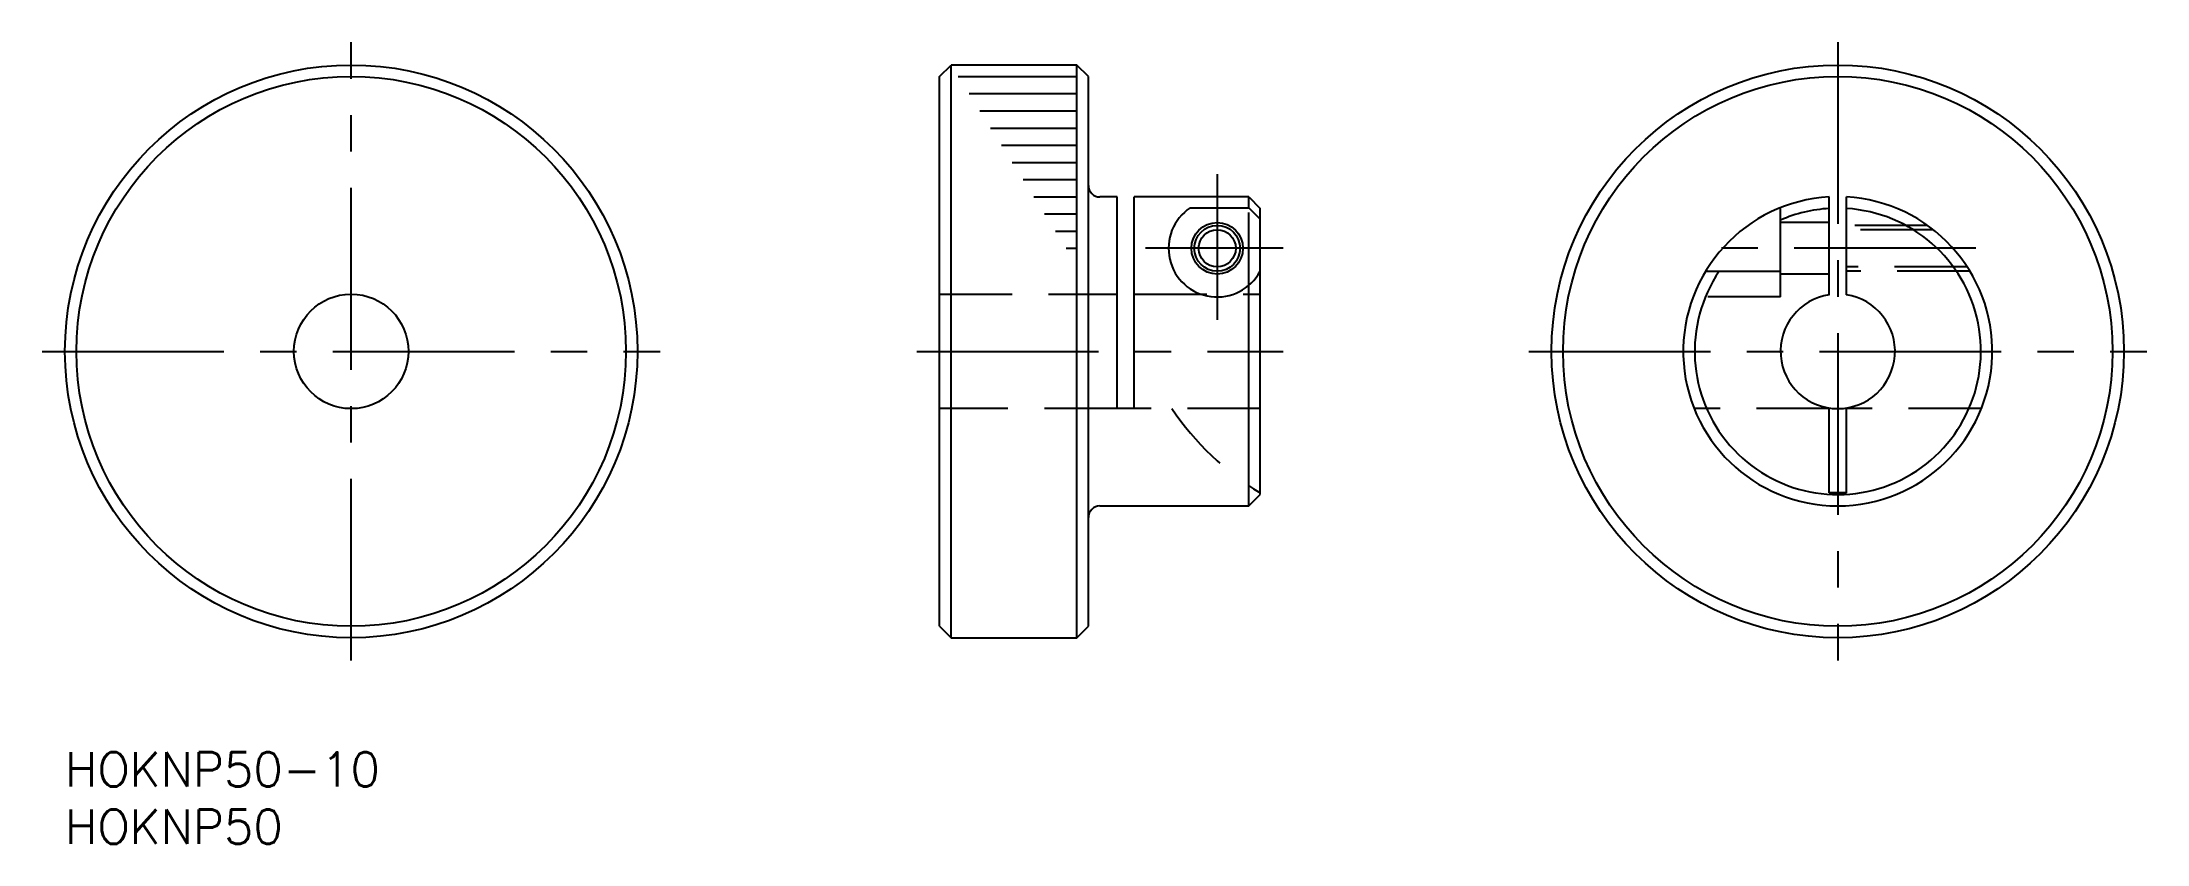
# Model space of a CAD drawing. Extents: x -2 to 182, y -8 to 62.
import ezdxf

# ---------------------------------------------------------------- set-up
doc = ezdxf.new("R2010")
doc.units = 0
doc.header["$LTSCALE"] = 0.5
doc.linetypes.add('CENTER', pattern=[50.8, 31.75, -6.35, 6.35, -6.35])
doc.linetypes.add('DASHED', pattern=[19.05, 12.7, -6.35])
for name, color, linetype in [('MSM_CENTER', 1, 'CENTER'), ('MSM_CONTINUOUS', 7, 'CONTINUOUS'), ('MSM_DASHED', 4, 'DASHED'), ('MSM_NARROW', 5, 'CONTINUOUS'), ('MSM_PART_NUMBER', 7, 'CONTINUOUS')]:
    doc.layers.add(name, color=color, linetype=linetype)
doc.styles.get("Standard").update_dxf_attribs({"font": 'txt.shx', "height": 3, "bigfont": 'bigfont.shx'})

# ---------------------------------------------------------------- blocks, each defined once
blk = doc.blocks.new('*U3')
at = {"layer": 'MSM_PART_NUMBER'}
blk.add_text('HOKNP50-10', height=3, dxfattribs=at).set_placement((0, -3))
blk = doc.blocks.new('*U4')
at = {"layer": 'MSM_PART_NUMBER'}
blk.add_text('HOKNP50', height=3, dxfattribs=at).set_placement((0, -8))

msp = doc.modelspace()

# ---------------------------------------------------------------- linework, layer by layer
at = {"layer": 'MSM_CENTER'}
for p, q in [((25, 8), (25, 62)), ((154.86, 62), (154.86, 8)), ((100.65, 50.48), (100.65, 37.75)), ((106.4, 44), (94.4, 44)), ((166.93, 44), (142.8, 44)), ((-2, 35), (52, 35)), ((74.4, 35), (106.4, 35)), ((127.86, 35), (181.86, 35))]:
    msp.add_line(p, q, dxfattribs=at)
at = {"layer": 'MSM_CONTINUOUS'}
for p, q in [((76.4, 59), (77.4, 60)), ((76.4, 11), (76.4, 59)), ((88.4, 60), (77.4, 60)), ((77.4, 10), (77.4, 60)), ((89.4, 59), (88.4, 60)), ((88.4, 10), (88.4, 60)), ((89.4, 11), (89.4, 59)), ((91.9, 48.48), (90.4, 48.48)), ((91.9, 30), (91.9, 48.48)), ((103.4, 48.48), (93.4, 48.48)), ((93.4, 30), (93.4, 48.48)), ((103.4, 48.48), (104.4, 47.48)), ((103.4, 47.54), (103.4, 48.48)), ((154.11, 39.94), (154.11, 48.48)), ((155.61, 39.94), (155.61, 48.48)), ((98.3, 47.54), (103.4, 47.54)), ((103.4, 47.54), (104.4, 46.54)), ((104.4, 22.5), (104.4, 47.48)), ((149.86, 42), (149.86, 47.54)), ((103.4, 21.5), (103.4, 40.76)), ((143.32, 42), (149.86, 42)), ((93.4, 30), (91.9, 30)), ((154.11, 22.65), (154.11, 30.06)), ((155.61, 22.65), (155.61, 30.06)), ((103.4, 21.5), (104.4, 22.5)), ((155.61, 22.65), (154.11, 22.65)), ((90.4, 21.5), (103.4, 21.5)), ((76.4, 11), (77.4, 10)), ((77.4, 10), (88.4, 10)), ((88.4, 10), (89.4, 11))]:
    msp.add_line(p, q, dxfattribs=at)
for centre, radius in [((25, 35), 25), ((25, 35), 24), ((154.86, 35), 25), ((154.86, 35), 24), ((100.65, 44), 2.25), ((100.65, 44), 1.62), ((25, 35), 5)]:
    msp.add_circle(centre, radius, dxfattribs=at)
for centre, radius, start, end in [((90.4, 49.48), 1, 180, 270), ((154.86, 35), 13.5, 93.1847, 86.8153), ((100.65, 44), 4.25, 123.5995, 331.9275), ((154.86, 35), 12.5, 145.9442, 86.5602), ((154.86, 35), 12.5, 93.4398, 113.5782), ((154.86, 35), 5, 98.6269, 81.3731), ((90.4, 20.5), 1, 90, 180)]:
    msp.add_arc(centre, radius, start, end, dxfattribs=at)
at = {"layer": 'MSM_DASHED'}
for p, q in [((103.4, 40.76), (103.4, 47.54)), ((154.11, 46.25), (149.86, 46.25)), ((162.69, 46), (155.61, 46)), ((163.2, 45.62), (155.61, 45.62)), ((166.17, 42.38), (155.61, 42.38)), ((149.86, 39.75), (149.86, 42)), ((154.11, 41.75), (149.86, 41.75)), ((166.41, 42), (155.61, 42)), ((76.4, 40), (91.9, 40)), ((93.4, 40), (104.4, 40)), ((149.86, 39.75), (142.23, 39.75)), ((91.9, 30), (76.4, 30)), ((104.4, 30), (93.4, 30)), ((154.11, 30), (142.32, 30)), ((167.4, 30), (155.61, 30))]:
    msp.add_line(p, q, dxfattribs=at)
msp.add_arc((117.4, 44), 25, 214.0558, 238.6677, dxfattribs=at)
at = {"layer": 'MSM_NARROW'}
for p, q in [((78.03, 59), (88.4, 59)), ((78.97, 57.5), (88.4, 57.5)), ((79.92, 56), (88.4, 56)), ((80.86, 54.5), (88.4, 54.5)), ((81.8, 53), (88.4, 53)), ((82.74, 51.5), (88.4, 51.5)), ((83.69, 50), (88.4, 50)), ((84.63, 48.5), (88.4, 48.5)), ((85.57, 47), (88.4, 47)), ((86.52, 45.5), (88.4, 45.5)), ((87.46, 44), (88.4, 44))]:
    msp.add_line(p, q, dxfattribs=at)
msp.add_circle((100.65, 44), 2, dxfattribs=at)

# ---------------------------------------------------------------- block references
at = {"layer": 'MSM_CONTINUOUS'}
for name in ['*U3', '*U4']:
    msp.add_blockref(name, (0, 0), dxfattribs=at)

doc.saveas('drawing.dxf')
